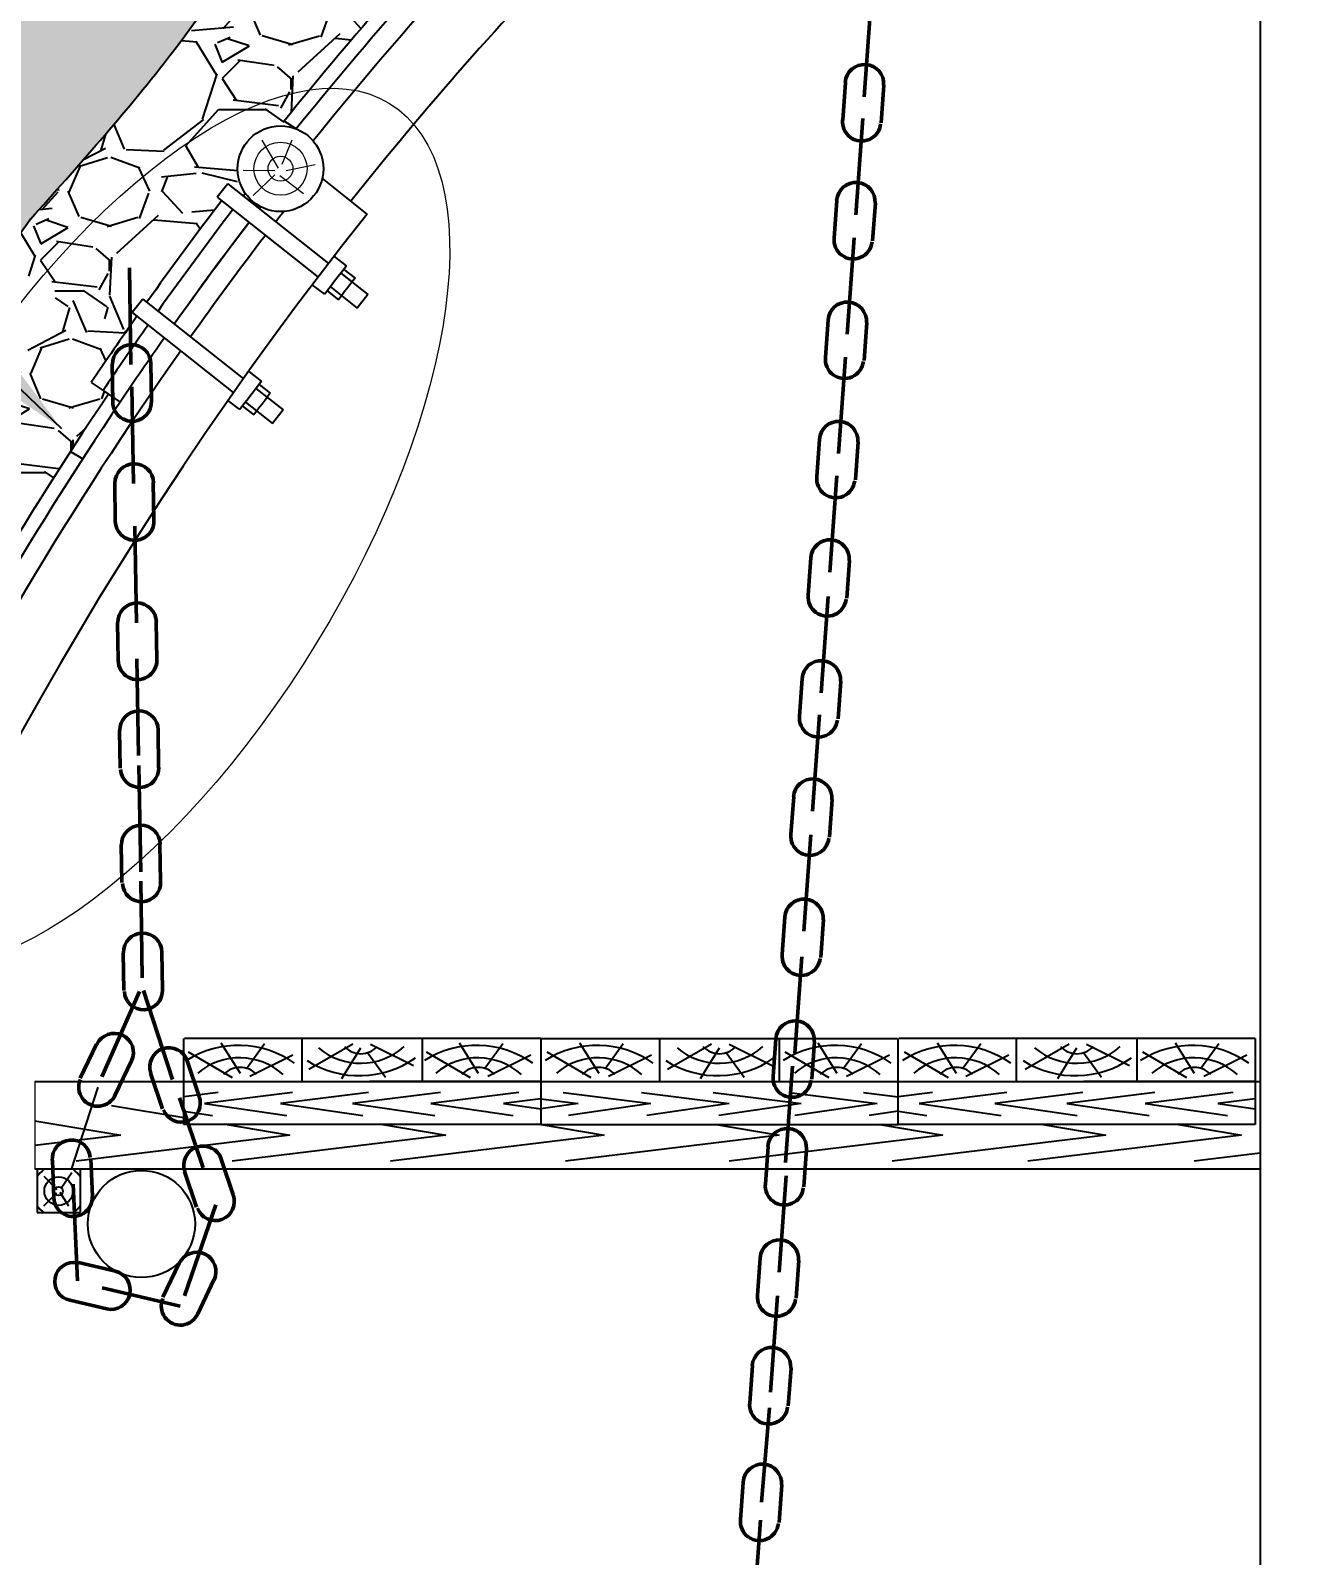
# Model space of a CAD drawing. Header units: millimetres. Extents: x -46762 to 161452, y -66984 to 31524.
# Drawn here: x 1238 to 3030, y 11845 to 13979 of the extents above; entities that cross this region are included whole.
import ezdxf

# ---------------------------------------------------------------- set-up
doc = ezdxf.new("R2010")
doc.units = ezdxf.units.MM
doc.header["$LTSCALE"] = 0.5
doc.styles.get("Standard").update_dxf_attribs({"font": 'TIMES.TTF'})
doc.dimstyles.new('ISO-25', dxfattribs={"dimscale": 50, "dimtxt": 2.5, "dimasz": 2.5, "dimexe": 1.25, "dimexo": 0.625, "dimtad": 1, "dimdec": 0, "dimtxsty": 'Standard', "dimcen": 2.5, "dimadec": 0, "dimazin": 0, "dimtfac": 1, "dimtdec": 0, "dimtmove": 0, "dimatfit": 3, "dimfxl": 1, "dimarcsym": 0})

# ---------------------------------------------------------------- blocks, each defined once
blk = doc.blocks.new('*D30')
at = {"color": 0, "lineweight": -2}
for p, q in [((3195.122570418194, 14599.95567915281), (7828.431706068777, 14599.95567915281)), ((7765.931706068777, 14474.95567915281), (7765.931706068776, 10629.9544219104)), ((73.93132163557493, 10504.9544219104), (7828.431706068776, 10504.9544219104))]:
    blk.add_line(p, q, dxfattribs=at)
at = {"color": 0}
for points in [[(7745.098372735444, 14474.95567915281), (7786.76503940211, 14474.95567915281), (7765.931706068777, 14599.95567915281)], [(7745.098372735443, 10629.9544219104), (7786.765039402109, 10629.9544219104), (7765.931706068776, 10504.9544219104)]]:
    blk.add_solid(points, dxfattribs=at)
at = {"layer": 'Defpoints', "color": 0}
for p in [(3163.872570418194, 14599.95567915281), (42.68132163557493, 10504.9544219104), (7765.931706068776, 10504.9544219104)]:
    blk.add_point(p, dxfattribs=at)
at = {"color": 0, "lineweight": 15, "insert": (7670.919990135105, 12427.91675138723), "char_height": 125, "attachment_point": 5, "rotation": 90}
blk.add_mtext('4095', dxfattribs=at)

msp = doc.modelspace()

# ---------------------------------------------------------------- hatches: boundary and pattern name
h = msp.add_hatch(color=253)
h.paths.add_polyline_path([(952.6727813153138, 13206.83117484977), (478.7498968289165, 13106.14530928543), (861.8706656985669, 13038.59078086393, 0.00197155845620555)])
edge = h.paths.add_edge_path()
edge.add_arc((5746.979015775263, 10502.80369145009), 5535.848349553317, 145.22721042843, 146.0072399312542, ccw=False)
edge.add_line((1199.721606446183, 13660.02826416486), (239.8036724247886, 14180.84207734894))
edge.add_spline(control_points=[(239.8036724247904, 14180.84207734895), (166.6007557271805, 14055.7319704395), (23.18125722403056, 13745.48792133382), (21.681613118315, 13391.01478171511), (39.21260763732607, 13183.64759239737)], knot_values=[519.0802602181396, 519.0802602181396, 519.0802602181396, 519.0802602181396, 952.5836094876432, 1559.264631393856, 1559.264631393858, 1559.264631393858, 1559.264631393858], degree=3, periodic=0)
edge.add_line((39.21260763732607, 13183.64759239736), (478.7498968289156, 13106.14530928543))
edge.add_line((478.7498968289165, 13106.14530928543), (952.6727813153193, 13206.83117484977))
edge.add_arc((-20426.072400616, 24636.66867706196), 24242.3581955413, 331.8694552698571, 332.9123314790437)
edge = h.paths.add_edge_path()
edge.add_spline(control_points=[(1238.081597237569, 13714.57283296015), (1303.89992150627, 13788.16447489121), (1446.32181777301, 13947.40677268075), (1562.672549538065, 14125.72122064416), (1620.941564104667, 14224.83367885162)], knot_values=[0, 0, 0, 0, 295.5965164692155, 639.6306328541382, 639.6306328541382, 639.6306328541382, 639.6306328541382], degree=3, periodic=0)
edge.add_line((1620.941564104665, 14224.83367885162), (412.9508482764013, 14443.54066086314))
edge.add_spline(control_points=[(412.9508482764013, 14443.54066086314), (351.1130141264875, 14357.2591148448), (292.0387353851656, 14270.11631130317), (239.8036724247904, 14180.84207734895)], knot_values=[209.7473024049234, 209.7473024049234, 209.7473024049234, 209.7473024049234, 519.0802602181396, 519.0802602181396, 519.0802602181396, 519.0802602181396], degree=3, periodic=0)
edge.add_line((239.8036724247868, 14180.84207734894), (1199.721606446186, 13660.02826416486))
edge.add_arc((5746.979015775041, 10502.80369144976), 5535.848349553317, 144.5370420604359, 145.2272104284259, ccw=False)
h = msp.add_hatch()
h.set_pattern_fill('GRAVEL', color=256, scale=10, style=0)
h.set_pattern_definition([(228.0128, (-7867.962498811232, 33310.20283600524), (-2032.001726589601, -2286.002808951258), [34.1721, -3383.05]), (184.9697, (-7890.822498811225, 33284.80283600524), (3048.004930617913, 253.9982075387458), [58.6405, -5805.4]), (132.5104, (-7949.242498811231, 33279.72283600524), (2539.998151833169, -2794.002729246041), [41.34819999999999, -4093.47]), (267.2737, (-8048.302498811228, 33216.22283600524), (253.9988970828173, 5079.998365336643), [53.40049999999999, -5286.639999999999]), (292.8337, (-8050.842498811229, 33162.88283600524), (-1270.003605550191, 3048.001733005111), [52.3634, -5183.98]), (357.2737, (-8030.52249881123, 33114.62283600524), (-5079.998365336643, 253.9988970828175), [53.40049999999999, -5286.639999999999]), (37.6942, (-7977.182498811226, 33112.08283600524), (-3302.002086123993, -2539.997735698489), [70.61939999999998, -6991.310000000001]), (72.2553, (-7921.302498811228, 33155.26283600525), (1778.00355654672, 5588.00162060364), [66.672, -6600.53]), (121.4296, (-7900.982498811229, 33218.76283600525), (-2032.000523526448, 3301.996115997269), [53.5813, -5304.55]), (175.2364, (-7928.922498811231, 33264.48283600524), (2793.997805305446, -253.9976162721156), [61.17129999999995, -2997.389999999997]), (222.3974, (-7989.88249881123, 33269.56283600524), (-3048.000091723971, -2793.996365063697), [79.1078, -7831.68]), (138.8141, (-7796.842498811229, 33213.68283600525), (-1777.998867422474, 1523.997655712401), [27.0005, -2673.06]), (171.4692, (-7817.162498811229, 33231.46283600524), (3301.99495955914, -508.0012800045699), [51.36819999999994, -5085.459999999993]), (225, (-7867.962498811232, 33239.08283600524), (-5.329070518200751e-14, -253.9998268700197), [35.9209, -323.289]), (203.1986, (-7885.742498811231, 33269.56283600524), (1270.004282559083, 508.0022274306265), [19.3441, -1915.06]), (291.8014, (-7903.52249881123, 33261.94283600524), (-254.0001781894509, 762.0004908731864), [27.3566, -1340.48]), (30.9638, (-7893.362498811226, 33236.54283600525), (761.9991954808227, 508.0003958660552), [44.43199999999995, -1436.629999999998]), (161.5651, (-7855.262498811227, 33259.40283600525), (508.0002318180981, -253.9996222465077), [32.1287, -771.0899999999999]), (16.38950000000001, (-8050.842498811229, 33261.94283600524), (2540.001401396935, 761.9984149967804), [45.00880000000001, -4455.88]), (70.3462, (-8007.662498811229, 33274.64283600524), (-1015.997168867651, -2793.9960488545), [37.7599, -3738.219999999999]), (293.1986, (-7855.262498811227, 33310.20283600524), (-508.0022274306264, 1270.004282559083), [38.688, -1895.72]), (343.6105, (-7840.02249881123, 33274.64283600524), (-2540.001401396935, 761.9984149967811), [45.00879999999995, -4455.879999999993]), (339.444, (-8050.842498811229, 33104.46283600524), (-1270.001576425591, 507.9993836050138), [43.4035, -2126.77]), (294.7751, (-8010.20249881123, 33089.22283600524), (-1269.997040362684, 2793.998702615667), [36.36719999999994, -3600.359999999996]), (66.80140000000002, (-7852.722498811227, 33056.20283600524), (508.0022274306268, 1270.004282559083), [38.688, -1895.72]), (17.35400000000001, (-7837.482498811229, 33091.76283600525), (-3302.000178185996, -1015.998467560563), [42.57829999999999, -4215.239999999999]), (69.444, (-7977.182498811226, 33056.20283600524), (-507.9993836050144, -1270.001576425591), [21.7018, -2148.48]), (101.3098999999999, (-7867.962498811232, 33056.20283600524), (-253.9987462887348, 1015.996746090262), [12.95149999999999, -1282.199999999999]), (165.9638, (-7870.502498811225, 33068.90283600525), (762.0005354697173, -253.9995604123641), [52.3634, -994.905]), (186.0090000000001, (-7921.302498811228, 33081.60283600524), (2539.996254442795, 253.9994068547858), [48.5267, -4804.139999999999]), (303.6901, (-7893.362498811226, 33213.68283600525), (-254.0000871307233, 507.999509923184), [36.6324, -879.178]), (353.1572, (-7873.042498811226, 33183.20283600524), (4318.001785664343, -508.002275165484), [63.95569999999999, -6331.599999999999]), (60.94540000000001, (-7809.542498811226, 33175.58283600524), (-1015.997636582909, -1777.995761083413), [26.1508, -2588.94]), (90, (-7796.842498811229, 33198.44283600524), (-254, 254), [15.24, -238.76]), (120.2564, (-7926.38249881123, 33089.22283600524), (1015.997846683611, -1777.999103247756), [35.2867, -3493.39]), (48.01279999999999, (-7944.162498811229, 33119.70283600524), (2032.001726589601, 2286.002808951258), [68.3443, -3348.88]), (0, (-7898.442498811228, 33170.50283600524), (254, 254), [66.04, -187.96]), (325.3048, (-7832.402498811227, 33170.50283600524), (-2539.995599095369, 1778.000169048476), [40.161, -3975.93]), (254.0546, (-7799.38249881123, 33147.64283600524), (-254.0006479701474, -1016.002420320363), [36.9829, -1812.17]), (207.646, (-7809.542498811226, 33112.08283600524), (-4825.998304902272, -2540.001597472339), [60.2145, -5961.25]), (175.4261, (-7862.88249881123, 33084.14283600524), (-3302.000760474751, 253.9987711219462), [63.70289999999994, -6306.579999999993]), (175.4261, (-7862.88249881123, 33084.14283600524), (-3302.000760474751, 253.9987711219462), [63.70289999999994, -6306.579999999993])])
h.paths.add_polyline_path([(1445.924681611312, 13660.68232363859), (1208.903130275981, 13673.21126882907, 0.0009239391909773347), (1197.217096904469, 13656.4180354759), (1372.37432341887, 13557.93732314538, -0.001321726527932246), (1387.126547135649, 13578.892677287), (1380.613143587421, 13584.04436368201), (1395.50155969259, 13602.86815357352), (1400.978713923438, 13598.53607423504, -0.003596029622784338)])
edge = h.paths.add_edge_path()
edge.add_spline(control_points=[(1318.858636378482, 13805.60512483487), (1292.190761653712, 13775.07243238242), (1265.136179445641, 13744.82263267128), (1238.081597237569, 13714.57283296015)], knot_values=[0, 0, 0, 0, 121.5047685290146, 121.5047685290146, 121.5047685290146, 121.5047685290146], degree=3, periodic=0)
edge.add_arc((5746.979015774974, 10502.80369144968), 5535.848349553316, 144.5370420604349, 145.0609358463167)
edge.add_line((1208.903130275981, 13673.21126882907), (1445.924681611314, 13660.68232363859))
edge.add_arc((5743.872570413905, 10504.95567915542), 5332.069645978349, 143.3979054453837, 143.7123835294459, ccw=False)
edge.add_line((1463.310100965266, 13684.22472324581), (1318.858636378482, 13805.60512483486))
edge = h.paths.add_edge_path()
edge.add_arc((1588.072173902443, 13785.27913420631), 60, 89.3629587176826, 180, ccw=False)
edge.add_line((1588.739268228695, 13845.2754256347), (1593.511516235951, 13851.44373157612))
edge.add_line((1593.511516235951, 13851.44373157612), (1593.181325832526, 13851.64992708622))
edge.add_arc((5605.061985087877, 10629.02859593209), 5145.918253151401, 141.0118087415262, 141.226149402437, ccw=False)
edge.add_line((1605.265036317996, 13866.63558825341), (1379.785935776747, 13876.99557655784))
edge.add_spline(control_points=[(1379.785935776779, 13876.99557655788), (1359.826385480575, 13852.94304919628), (1339.457877023951, 13829.18969187942), (1318.858636378482, 13805.60512483487)], knot_values=[121.5047685290146, 121.5047685290146, 121.5047685290146, 121.5047685290146, 215.3594904494179, 215.3594904494179, 215.3594904494179, 215.3594904494179], degree=3, periodic=0)
edge.add_line((1318.85863637848, 13805.60512483487), (1463.310100965262, 13684.22472324581))
edge.add_arc((5743.872570413872, 10504.95567915538), 5332.069645978351, 142.6414149835948, 143.3979054453831, ccw=False)
edge.add_line((1505.658664013805, 13740.46330442236), (1499.369901126052, 13745.43731439586))
edge.add_line((1499.369901126052, 13745.43731439586), (1514.258317231219, 13764.26110428737))
edge.add_line((1514.258317231219, 13764.26110428737), (1521.580248359765, 13758.46992419221))
edge.add_line((1521.580248359765, 13758.46992419221), (1530.165910274209, 13769.56720776117))
edge.add_arc((1588.072173902443, 13785.27913420631), 60, 179.9999999999965, 195.180779634453, ccw=False)
edge = h.paths.add_edge_path()
edge.add_spline(control_points=[(1466.780931045456, 13988.29061158171), (1454.737763253373, 13971.83403642395), (1426.432348520852, 13934.22888674762), (1396.849488080714, 13897.55824217838), (1379.785935776779, 13876.99557655788)], knot_values=[215.3594904494179, 215.3594904494179, 215.3594904494179, 215.3594904494179, 276.7084490378031, 356.9454750576008, 356.9454750576008, 356.9454750576008, 356.9454750576008], degree=3, periodic=0)
edge.add_line((1379.785935776745, 13876.99557655784), (1605.265036318, 13866.63558825341))
edge.add_line((1605.265036318, 13866.63558825341), (1466.780931045456, 13988.2906115817))
edge = h.paths.add_edge_path()
edge.add_line((1733.804477336982, 14019.28521996499), (1519.349322144042, 14063.11166245918))
edge.add_spline(control_points=[(1519.349322144046, 14063.11166245918), (1502.280461714767, 14037.83799213847), (1484.778042196003, 14012.88304584691), (1466.780931045456, 13988.29061158171)], knot_values=[356.9454750576008, 356.9454750576008, 356.9454750576008, 356.9454750576008, 448.6243460778564, 448.6243460778564, 448.6243460778564, 448.6243460778564], degree=3, periodic=0)
edge.add_line((1466.780931045452, 13988.29061158171), (1605.265036317995, 13866.63558825341))
edge.add_arc((5605.061985087637, 10629.0285959318), 5145.9182531514, 138.7897218785304, 141.0118087415221, ccw=False)
edge = h.paths.add_edge_path()
edge.add_line((1918.861114471243, 14191.06084391035), (1730.65662562975, 14422.82763518555))
edge.add_spline(control_points=[(1730.656625629746, 14422.82763518555), (1725.676459271157, 14413.36000169431), (1660.109731770988, 14289.80846418614), (1590.890333633562, 14169.04163630177), (1519.349322144046, 14063.11166245918)], knot_values=[448.6243460778564, 448.6243460778564, 448.6243460778564, 448.6243460778564, 480.45163354251, 864.7068796487631, 864.7068796487631, 864.7068796487631, 864.7068796487631], degree=3, periodic=0)
edge.add_line((1519.349322144042, 14063.11166245918), (1756.392672247985, 14014.66905569315))
edge.add_arc((5743.872570417883, 10504.95567915302), 5312.069645982981, 136.0594745769379, 138.6463032154342, ccw=False)
h = msp.add_hatch()
h.set_pattern_fill('GRAVEL', color=256, scale=10, style=0)
h.set_pattern_definition([(228.0128, (2492.244949663251, 33310.20283600524), (-2032.001726589601, -2286.002808951258), [34.1721, -3383.05]), (184.9697, (2469.384949663252, 33284.80283600524), (3048.004930617913, 253.9982075387458), [58.6405, -5805.4]), (132.5104, (2410.964949663252, 33279.72283600524), (2539.998151833169, -2794.002729246041), [41.34819999999999, -4093.47]), (267.2737, (2311.904949663252, 33216.22283600524), (253.9988970828173, 5079.998365336643), [53.40049999999999, -5286.639999999999]), (292.8337, (2309.364949663252, 33162.88283600524), (-1270.003605550191, 3048.001733005111), [52.3634, -5183.98]), (357.2737, (2329.684949663251, 33114.62283600524), (-5079.998365336643, 253.9988970828175), [53.40049999999999, -5286.639999999999]), (37.6942, (2383.024949663251, 33112.08283600524), (-3302.002086123993, -2539.997735698489), [70.61939999999998, -6991.310000000001]), (72.2553, (2438.904949663252, 33155.26283600525), (1778.00355654672, 5588.00162060364), [66.672, -6600.53]), (121.4296, (2459.224949663252, 33218.76283600525), (-2032.000523526448, 3301.996115997269), [53.5813, -5304.55]), (175.2364, (2431.284949663252, 33264.48283600524), (2793.997805305446, -253.9976162721156), [61.17129999999994, -2997.389999999996]), (222.3974, (2370.324949663251, 33269.56283600524), (-3048.000091723971, -2793.996365063697), [79.1078, -7831.68]), (138.8141, (2563.364949663252, 33213.68283600525), (-1777.998867422474, 1523.997655712401), [27.0005, -2673.06]), (171.4692, (2543.044949663252, 33231.46283600524), (3301.99495955914, -508.0012800045699), [51.36819999999993, -5085.459999999992]), (225, (2492.244949663251, 33239.08283600524), (-5.329070518200751e-14, -253.9998268700197), [35.9209, -323.289]), (203.1986, (2474.464949663252, 33269.56283600524), (1270.004282559083, 508.0022274306265), [19.3441, -1915.06]), (291.8014, (2456.684949663251, 33261.94283600524), (-254.0001781894509, 762.0004908731864), [27.3566, -1340.48]), (30.9638, (2466.844949663251, 33236.54283600525), (761.9991954808227, 508.0003958660552), [44.43199999999994, -1436.629999999998]), (161.5651, (2504.944949663251, 33259.40283600525), (508.0002318180981, -253.9996222465077), [32.1287, -771.0899999999999]), (16.38950000000001, (2309.364949663252, 33261.94283600524), (2540.001401396935, 761.9984149967804), [45.00880000000001, -4455.88]), (70.3462, (2352.544949663252, 33274.64283600524), (-1015.997168867651, -2793.9960488545), [37.7599, -3738.219999999999]), (293.1986, (2504.944949663251, 33310.20283600524), (-508.0022274306264, 1270.004282559083), [38.688, -1895.72]), (343.6105, (2520.184949663251, 33274.64283600524), (-2540.001401396935, 761.9984149967811), [45.00879999999994, -4455.879999999992]), (339.444, (2309.364949663252, 33104.46283600524), (-1270.001576425591, 507.9993836050138), [43.4035, -2126.77]), (294.7751, (2350.004949663251, 33089.22283600524), (-1269.997040362684, 2793.998702615667), [36.36719999999993, -3600.359999999996]), (66.80140000000002, (2507.484949663252, 33056.20283600524), (508.0022274306268, 1270.004282559083), [38.688, -1895.72]), (17.35400000000001, (2522.724949663252, 33091.76283600525), (-3302.000178185996, -1015.998467560563), [42.57829999999999, -4215.239999999999]), (69.444, (2383.024949663251, 33056.20283600524), (-507.9993836050144, -1270.001576425591), [21.7018, -2148.48]), (101.3098999999999, (2492.244949663251, 33056.20283600524), (-253.9987462887348, 1015.996746090262), [12.95149999999999, -1282.199999999999]), (165.9638, (2489.704949663252, 33068.90283600525), (762.0005354697173, -253.9995604123641), [52.3634, -994.905]), (186.0090000000001, (2438.904949663252, 33081.60283600524), (2539.996254442795, 253.9994068547858), [48.5267, -4804.139999999999]), (303.6901, (2466.844949663251, 33213.68283600525), (-254.0000871307233, 507.999509923184), [36.6324, -879.178]), (353.1572, (2487.164949663251, 33183.20283600524), (4318.001785664343, -508.002275165484), [63.95569999999999, -6331.599999999999]), (60.94540000000001, (2550.664949663251, 33175.58283600524), (-1015.997636582909, -1777.995761083413), [26.1508, -2588.94]), (90, (2563.364949663252, 33198.44283600524), (-254, 254), [15.24, -238.76]), (120.2564, (2433.824949663251, 33089.22283600524), (1015.997846683611, -1777.999103247756), [35.2867, -3493.39]), (48.01279999999999, (2416.044949663252, 33119.70283600524), (2032.001726589601, 2286.002808951258), [68.3443, -3348.88]), (0, (2461.764949663251, 33170.50283600524), (254, 254), [66.04, -187.96]), (325.3048, (2527.804949663252, 33170.50283600524), (-2539.995599095369, 1778.000169048476), [40.161, -3975.93]), (254.0546, (2560.824949663251, 33147.64283600524), (-254.0006479701474, -1016.002420320363), [36.9829, -1812.17]), (207.646, (2550.664949663251, 33112.08283600524), (-4825.998304902272, -2540.001597472339), [60.2145, -5961.25]), (175.4261, (2497.324949663251, 33084.14283600524), (-3302.000760474751, 253.9987711219462), [63.70289999999994, -6306.579999999992]), (175.4261, (2497.324949663251, 33084.14283600524), (-3302.000760474751, 253.9987711219462), [63.70289999999994, -6306.579999999992])])
h.paths.add_polyline_path([(987.9681499180588, 12850.84189614364), (985.0107554162114, 12852.28978284032), (995.8655579860242, 12871.57085839558), (997.793993719808, 12870.65793087531, -0.004055490734150025), (1036.792884178316, 12947.33358344776), (870.3178564823847, 13054.10881758821, -0.00110750703185517), (818.7980074215466, 12959.87921134759, 0.01818127256657869), (653.456025465417, 12595.57003834757), (885.4178503082458, 12630.33252400683, -0.01146620267177319)])
h.paths.add_polyline_path([(1347.142345670754, 13469.84561484902), (1339.622680080976, 13474.91642422036), (1323.040631335934, 13486.09835873176, -0.005816472557248644), (1387.126547135651, 13578.892677287), (1380.613143587421, 13584.04436368201), (1382.962746169618, 13587.01502389351), (1172.770880411861, 13620.85386481604, 0.001256160446216602), (1157.161611779875, 13597.83085566582, -0.006339843144477704), (870.3178564823811, 13054.10881758822), (1036.79288417832, 12947.33358344776, -0.02867384274971081)])

# ---------------------------------------------------------------- linework, layer by layer
for p, q in [((2959.296416121825, 14577.83678820605), (2959.296416121825, 10504.9544219104)), ((1610.079750978386, 13841.09729031465), (1593.181325832526, 13851.64992708622)), ((1625.5429707772, 13788.69321577309), (1625.077422830984, 13789.06441900713)), ((1709.373464833467, 13721.85122719849), (1646.568083323562, 13771.92890645557)), ((1514.258317231221, 13764.26110428737), (1499.369901126052, 13745.43731439586)), ((1499.369901126052, 13745.43731439586), (1640.637650811956, 13633.70354283958)), ((1514.258317231221, 13764.26110428737), (1655.236048003595, 13652.75671917706)), ((1680.436186978337, 13649.39978864778), (1663.037276811834, 13662.86373773474)), ((1672.492671215829, 13639.10783186828), (1710.339461934514, 13609.17343652537)), ((1676.754889486367, 13644.29334455831), (1692.421098107368, 13632.20126712808)), ((1650.025452761425, 13609.70362017048), (1632.496329252577, 13622.99759734104)), ((1657.895516136929, 13620.05367309892), (1695.451045829346, 13590.34964663386)), ((1395.50155969259, 13602.86815357352), (1380.613143587421, 13584.04436368201)), ((1395.50155969259, 13602.86815357352), (1536.479290464964, 13491.36376846321)), ((1653.392255843888, 13614.33044749725), (1669.168060513401, 13601.84236693488)), ((1710.339461934514, 13609.17343652537), (1695.451045829346, 13590.34964663386)), ((1380.613143587421, 13584.04436368201), (1521.880893273325, 13472.31059212573)), ((1561.679429439706, 13488.00683793394), (1544.280519273203, 13501.4707870209)), ((1323.040631335934, 13486.09835873176), (1339.622680080976, 13474.91642422036)), ((1339.622680080976, 13474.91642422036), (1363.666650761284, 13458.70261917884)), ((1553.735913677197, 13477.71488115444), (1591.582704395883, 13447.78048581153)), ((1557.975113395989, 13483.29078660484), (1573.826523156424, 13471.01841812906)), ((1531.268695222794, 13448.31066945663), (1513.739571713946, 13461.6046466272)), ((1534.89866093116, 13453.13953109331), (1550.695538295613, 13440.82336100762)), ((1539.138758598297, 13458.66072238508), (1576.694288290715, 13428.95669592002)), ((1591.582704395883, 13447.78048581153), (1576.694288290715, 13428.95669592002)), ((1294.041194295236, 13389.53705676585), (1311.260298488831, 13379.33168913159)), ((1351.663307080331, 12474.47847326361), (1452.601114343875, 12457.67056306021)), ((1244.310226335796, 12452.92144426046), (1364.549636972119, 12432.89947953115)), ((1510.490604048307, 12448.03095059932), (1601.360765288462, 12432.89947953115)), ((1728.700655156161, 12448.03095059932), (1819.570816396323, 12432.89947953115)), ((1950.159694892121, 12448.03095059932), (2041.029856132281, 12432.89947953115)), ((2195.312674545682, 12448.03095059932), (2286.182835785842, 12432.89947953115)), ((2424.18471741606, 12448.03095059932), (2515.054878656224, 12432.89947953115)), ((2652.529228464932, 12448.03095059932), (2743.399389705092, 12432.89947953115)), ((2842.310207275964, 12448.03095059932), (2933.180368516124, 12432.89947953115)), ((1364.549636972119, 12432.89947953115), (1244.310226335796, 12418.33564560152)), ((1601.360765288462, 12432.89947953115), (1302.230158345319, 12396.6676944639)), ((1819.570816396323, 12432.89947953115), (1520.44020945318, 12396.6676944639)), ((2041.029856132281, 12432.89947953115), (1741.899249189137, 12396.6676944639)), ((2286.182835785842, 12432.89947953115), (1987.052228842697, 12396.6676944639)), ((2515.054878656224, 12432.89947953115), (2215.924271713079, 12396.6676944639)), ((2743.399389705092, 12432.89947953115), (2444.268782761947, 12396.6676944639)), ((2933.180368516124, 12432.89947953115), (2634.049761572979, 12396.6676944639)), ((2959.296416121825, 12407.81035054798), (2867.302343204802, 12396.6676944639))]:
    msp.add_line(p, q)
at = {"linetype": 'Continuous', "lineweight": 50}
for p, q in [((2415.068066345145, 14020.69765038728), (2405.301914977586, 13885.87388829114)), ((2403.110941774207, 13855.6270450041), (2393.344790406648, 13720.80328290794)), ((2390.998141182444, 13688.40729959585), (2381.231989814884, 13553.5835374997)), ((1376.47288179691, 13646.48606398101), (1378.74305749505, 13511.32811622875)), ((2378.901167577703, 13521.4060490535), (2369.135016210143, 13386.58228695735)), ((1380.060604174536, 13479.8657676149), (1382.330779872676, 13344.70781986264)), ((2366.900156747702, 13355.7295846857), (2357.134005380146, 13220.90582258955)), ((1384.12319676126, 13284.97343795946), (1386.393372459401, 13149.8154902072)), ((2354.643815874874, 13186.52823567763), (2344.877664507304, 13051.70447358148)), ((1387.115958522822, 13099.27776644402), (1389.386134220962, 12964.11981869181)), ((2342.653212624372, 13020.99545012161), (2332.887061256813, 12886.17168802546)), ((2330.479398643626, 12852.93340211827), (2320.713247276067, 12718.10964002212)), ((1392.33946749909, 12788.289170331), (1394.609643197231, 12653.13122257874)), ((2317.817360470802, 12682.41366980662), (2308.051209103246, 12547.58990771048)), ((1396.121249599577, 12635.08456077596), (1436.725622419084, 12510.71830471904)), ((2304.990252852315, 12529.58387770182), (2295.224101484756, 12394.76011560567)), ((1446.712034373826, 12484.84857854376), (1479.588736541604, 12387.17412119038)), ((1303.879196440443, 12229.17664819459), (1297.981765114213, 12364.22495378204)), ((2295.92946249312, 12375.96430787855), (2286.163311125561, 12241.1405457824)), ((1447.817350505551, 12193.67638128259), (1338.191274471586, 12219.06389421391)), ((2283.771817316482, 12208.12547359739), (2274.005665948923, 12073.30171150125)), ((2259.920917201826, 11894.24679763145), (2250.154765834256, 11759.4230355353))]:
    msp.add_line(p, q, dxfattribs=at)
at = {"lineweight": 50}
for p, q in [((2375.0444721838794, 13853.334906778575), (2378.8655366164535, 13906.085500397465)), ((2428.972915390861, 13849.42852313234), (2432.793979823435, 13902.17911675123)), ((2363.0873476129414, 13688.264301395375), (2366.908412045508, 13741.014895014276)), ((2417.015790819923, 13684.35791774914), (2420.83685525249, 13737.10851136804)), ((2350.9745470211783, 13521.044555987126), (2354.795611453744, 13573.795149606025)), ((2404.90299022816, 13517.13817234089), (2408.724054660726, 13569.88876595979)), ((1353.252964823203, 13458.811506792), (1352.364745166315, 13511.69285252361)), ((1407.3150796611644, 13459.719559195402), (1406.4268600042765, 13512.600904927012)), ((2338.8775734164374, 13354.043305444786), (2342.6986378490114, 13406.793899063685)), ((2392.806016623419, 13350.13692179855), (2396.627081055993, 13402.88751541745)), ((1356.840687200829, 13292.19121042589), (1355.952467543941, 13345.0725561575)), ((1410.9028020387905, 13293.099262829292), (1410.0145823819025, 13345.980608560902)), ((2326.876562586432, 13188.366841076975), (2330.6976270189994, 13241.117434695876)), ((2380.805005793414, 13184.46045743074), (2384.626070225981, 13237.21105104964)), ((1360.903279787553, 13097.29888077045), (1360.015060130665, 13150.18022650206)), ((1414.9653946255144, 13098.206933173851), (1414.0771749686264, 13151.088278905461)), ((2314.620221713594, 13019.165492068925), (2318.441286146175, 13071.916085687815)), ((2368.548664920576, 13015.25910842269), (2372.369729353157, 13068.00970204158)), ((1363.43990604409, 12946.27744249391), (1362.551686387667, 12999.15878822552)), ((1417.5020208820515, 12947.185494897312), (1416.6138012256283, 13000.066840628922)), ((1389.864812423451, 12950.36179381939), (1392.363907552039, 12801.57482148787)), ((2302.6296184631065, 12853.632706512886), (2306.4506828956723, 12906.383300131796)), ((2356.558061670088, 12849.72632286665), (2360.379126102654, 12902.47691648556)), ((1366.126788763953, 12786.31028465743), (1365.238569107065, 12839.19163038904)), ((1420.1889036019145, 12787.21833706083), (1419.3006839450263, 12840.099682792441)), ((2290.4558044823575, 12685.570658509545), (2294.2768689149234, 12738.321252128455)), ((2344.384247689339, 12681.66427486331), (2348.205312121905, 12734.41486848222)), ((1368.66341502049, 12635.28884638089), (1367.775195364067, 12688.1701921125)), ((1422.7255298584514, 12636.196898784292), (1421.8373102020284, 12689.078244515902)), ((1390.699421506992, 12633.98902728348), (1338.127806482857, 12514.40148250225)), ((1307.83750298216, 12512.42917400816), (1330.609003411764, 12560.16474176157)), ((2277.7937663095363, 12515.050926197906), (2281.614830742102, 12567.801519816805)), ((2331.722209516518, 12511.14454255167), (2335.543273949084, 12563.89513617057)), ((1356.638941561969, 12489.149216695885), (1379.410441991573, 12536.884784449294)), ((1474.1528191215968, 12486.770379771844), (1457.274215167264, 12536.893611801484)), ((1422.910402943538, 12469.51489936257), (1406.031798989205, 12519.63813139221)), ((1322.687740596635, 12399.97681635722), (1324.995145451901, 12347.13836877047)), ((1521.7782405734679, 12349.126669712645), (1504.8996366191338, 12399.249901742254)), ((2266.881361597232, 12364.402896953336), (2270.7024260298135, 12417.153490572235)), ((2320.809804804214, 12360.4965133071), (2324.630869236795, 12413.247106926)), ((1268.669481761228, 12397.617890264435), (1270.976886616494, 12344.779442677684)), ((1470.535824395409, 12331.87118930337), (1453.657220441075, 12381.99442133298)), ((1497.361860383075, 12335.33274612944), (1453.618258485125, 12208.06818732606)), ((1305.460201153224, 12254.58793311804), (1356.99882096394, 12242.71374562726)), ((1423.327954983963, 12206.09587883201), (1446.099455413567, 12253.83144658539)), ((2255.9058683318503, 12208.601564269826), (2259.726932764417, 12261.352157888725)), ((2309.834311538832, 12204.69518062359), (2313.655375971399, 12257.44577424249)), ((1472.129393563772, 12182.815921519734), (1494.900893993376, 12230.551489273113)), ((1293.3208790755677, 12201.89852545943), (1344.8594988862837, 12190.024337968649)), ((2244.993463619561, 12057.953535025255), (2248.814528052127, 12110.704128644156)), ((2298.921906826543, 12054.04715137902), (2302.742971259109, 12106.79774499792)), ((2272.549602108665, 12051.39971091732), (2261.394479647103, 11919.31257768185)), ((2232.0549682171845, 11894.722888303886), (2235.8760326497654, 11947.473481922785)), ((2285.983411424166, 11890.81650465765), (2289.804475856747, 11943.56709827655))]:
    msp.add_line(p, q, dxfattribs=at)
at = {"lineweight": 9}
for p, q in [((1561.834318122825, 13825.19331398772), (1584.673778966358, 13786.28835452083)), ((1603.88454042372, 13825.19331398772), (1589.864054869073, 13790.95720760462)), ((1596.099126570012, 13782.65774086586), (1636.587772354365, 13790.95720760462)), ((1535.877321428821, 13783.17686058045), (1580.00590096312, 13782.65774086586)), ((1580.00590096312, 13776.95064835326), (1549.892189801581, 13747.90251476817)), ((1587.268916917352, 13775.91240892444), (1620.494546747474, 13750.49488899432))]:
    msp.add_line(p, q, dxfattribs=at)
at = {"ltscale": 0.05}
for p, q in [((1452.601114343875, 12507.92865113211), (1452.601114343875, 12567.92866066524)), ((1452.601114343875, 12507.92865113211), (1452.601114343875, 12567.92866066524)), ((1805.083912938304, 12567.9286511321), (1453.580766350811, 12567.92866063873)), ((1458.878160620467, 12549.26028010471), (1520.471944850093, 12513.63336139169)), ((1504.726251921116, 12562.21552327309), (1531.453362262497, 12519.64827277592)), ((1565.856838493224, 12560.82755328074), (1540.778296251543, 12526.23007187593)), ((1618.601114343861, 12507.92865113211), (1618.601114343861, 12567.92866066524)), ((1627.911398432358, 12525.24410930271), (1689.505182661984, 12560.87102801574)), ((1673.759489733007, 12512.28886613433), (1700.486600074388, 12554.85611663147)), ((1952.601114343875, 12567.9286511321), (1712.730954527311, 12567.9286511321)), ((1774.25461137124, 12529.87089008714), (1714.050117371031, 12559.48305802343)), ((1786.60111434389, 12567.92865113206), (1786.60111434389, 12507.92865113206)), ((1792.181571701682, 12549.26028010471), (1853.775355931308, 12513.63336139169)), ((1838.029663002331, 12562.21552327309), (1864.756773343712, 12519.64827277592)), ((1899.160249574439, 12560.82755328074), (1874.081707332758, 12526.23007187593)), ((1952.601114343875, 12567.9286511321), (2192.471274160441, 12567.9286511321)), ((1952.601114343875, 12567.9286511321), (1952.601114343875, 12507.92865113206)), ((1952.601114343875, 12567.9286511321), (1952.601114343875, 12507.92865113206)), ((1960.908735767103, 12549.26028010471), (2022.50251999673, 12513.63336139169)), ((2006.756827067754, 12562.21552327309), (2033.483937409134, 12519.64827277592)), ((2067.887413639862, 12560.82755328074), (2042.808871398181, 12526.23007187593)), ((2100.118315749084, 12567.9286511321), (2451.621462336941, 12567.92866063873)), ((2118.601114343862, 12567.92865113206), (2118.601114343862, 12507.92865113206)), ((2129.941973578631, 12525.24410930271), (2191.535757808621, 12560.87102801574)), ((2175.790064879645, 12512.28886613433), (2202.517175220662, 12554.85611663147)), ((2276.285186517513, 12529.87089008714), (2216.080692517668, 12559.48305802343)), ((2286.601114343891, 12507.92865113211), (2286.601114343891, 12567.92866066524)), ((2294.212146847955, 12549.26028010471), (2355.805931077945, 12513.63336139169)), ((2340.060238148969, 12562.21552327309), (2366.787348490349, 12519.64827277592)), ((2401.190824721077, 12560.82755328074), (2376.112282479396, 12526.23007187593)), ((2452.601114343876, 12507.92865113211), (2452.601114343876, 12567.92866066524)), ((2452.601114343876, 12507.92865113211), (2452.601114343876, 12567.92866066524)), ((2805.083912938669, 12567.9286511321), (2453.580766350812, 12567.92866063873)), ((2461.330228853937, 12549.26028010471), (2522.924013083563, 12513.63336139169)), ((2507.178320154587, 12562.21552327309), (2533.905430495967, 12519.64827277592)), ((2568.308906726695, 12560.82755328074), (2543.230364485014, 12526.23007187593)), ((2618.601114343862, 12507.92865113211), (2618.601114343862, 12567.92866066524)), ((2630.363466665828, 12525.24410930271), (2691.957250895454, 12560.87102801574)), ((2676.211557966478, 12512.28886613433), (2702.938668307858, 12554.85611663147)), ((2952.601114343876, 12567.9286511321), (2712.730954527312, 12567.9286511321)), ((2776.706679604346, 12529.87089008714), (2716.502185604501, 12559.48305802343)), ((2786.601114343891, 12567.92865113206), (2786.601114343891, 12507.92865113206)), ((2794.633639935152, 12549.26028010471), (2856.227424164778, 12513.63336139169)), ((2840.481731235802, 12562.21552327309), (2867.208841577182, 12519.64827277592)), ((2901.61231780791, 12560.82755328074), (2876.533775566229, 12526.23007187593)), ((2952.601114343876, 12567.9286511321), (2952.601114343876, 12507.92865113206)), ((2952.601114343876, 12567.9286511321), (2952.601114343876, 12507.92865113211)), ((1605.221373559349, 12544.63349932024), (1545.016879559504, 12515.021331384)), ((1734.890076305115, 12513.67683612665), (1709.811534063434, 12548.27431753145)), ((1938.524784640564, 12544.63349932024), (1878.320290640355, 12515.021331384)), ((2107.251948705622, 12544.63349932024), (2047.047454705777, 12515.021331384)), ((2236.920651451389, 12513.67683612665), (2211.842109209708, 12548.27431753145)), ((2440.555359786837, 12544.63349932024), (2380.350865786992, 12515.021331384)), ((2607.673441792819, 12544.63349932024), (2547.46894779261, 12515.021331384)), ((2737.342144538586, 12513.67683612665), (2712.263602296905, 12548.27431753145)), ((2940.976852874034, 12544.63349932024), (2880.772358873825, 12515.021331384)), ((1452.601114343875, 12447.92865113207), (1452.601114343875, 12507.92865113211)), ((1452.601114343875, 12447.92865113207), (1452.601114343875, 12507.92865113211)), ((1952.601114343875, 12507.92865113211), (1712.730954527311, 12507.92865113211)), ((1952.601114343875, 12507.92865113211), (2192.471274160441, 12507.92865113211)), ((1952.601114343875, 12507.92865113206), (1952.601114343875, 12447.92865113207)), ((1952.601114343875, 12507.92865113206), (1952.601114343875, 12447.92865113207)), ((2452.601114343876, 12447.92865113207), (2452.601114343876, 12507.92865113211)), ((2452.601114343876, 12447.92865113207), (2452.601114343876, 12507.92865113211)), ((2952.601114343876, 12507.92865113211), (2712.730954527312, 12507.92865113211)), ((2952.601114343876, 12507.92865113206), (2952.601114343876, 12447.92865113207)), ((2952.601114343876, 12507.92865113211), (2952.601114343876, 12447.92865113207)), ((1500.92236893203, 12492.74137730243), (1452.601114343875, 12486.59703829984)), ((1604.971397304931, 12492.74137730243), (1481.902504323685, 12477.09242518807)), ((1711.258003383287, 12492.74137730243), (1588.189110402041, 12477.09242518807)), ((1811.950816570485, 12492.74137730243), (1688.881923589603, 12477.09242518807)), ((1921.593940578046, 12492.74137730243), (1798.525047596801, 12477.09242518807)), ((1983.608288109342, 12492.74137730243), (2106.677181090588, 12477.09242518807)), ((2093.251412116903, 12492.74137730243), (2216.320305098149, 12477.09242518807)), ((2193.944225304464, 12492.74137730243), (2317.01311828571, 12477.09242518807)), ((2300.230831382457, 12492.74137730243), (2423.299724363703, 12477.09242518807)), ((2404.279859755722, 12492.74137730243), (2452.601114343876, 12486.59703829984)), ((2500.922368932031, 12492.74137730243), (2452.601114343876, 12486.59703829984)), ((2604.971397304932, 12492.74137730243), (2481.90250432405, 12477.09242518807)), ((2711.258003383288, 12492.74137730243), (2588.189110402042, 12477.09242518807)), ((2811.950816570849, 12492.74137730243), (2688.881923589604, 12477.09242518807)), ((2921.593940578047, 12492.74137730243), (2798.525047597165, 12477.09242518807)), ((1452.601114343875, 12466.21679633757), (1493.090695592642, 12460.32564489195)), ((1481.902504323685, 12477.09242518807), (1597.139723965543, 12460.32564489195)), ((1588.189110402041, 12477.09242518807), (1703.4263300439, 12460.32564489195)), ((1688.881923589603, 12477.09242518807), (1804.119143231461, 12460.32564489195)), ((1798.525047596801, 12477.09242518807), (1913.762267238659, 12460.32564489195)), ((1952.601114343875, 12483.73818639123), (1900.336498264975, 12477.09242518807)), ((1900.336498264975, 12477.09242518807), (1952.601114343875, 12469.48803020376)), ((1952.601114343875, 12483.73818639123), (2004.865730422413, 12477.09242518807)), ((2004.865730422413, 12477.09242518807), (1952.601114343875, 12469.48803020376)), ((2106.677181090588, 12477.09242518807), (1991.439961448729, 12460.32564489195)), ((2216.320305098149, 12477.09242518807), (2101.083085456291, 12460.32564489195)), ((2317.01311828571, 12477.09242518807), (2201.775898643852, 12460.32564489195)), ((2423.299724363703, 12477.09242518807), (2308.062504721845, 12460.32564489195)), ((2452.601114343876, 12466.21679633757), (2412.11153309511, 12460.32564489195)), ((2452.601114343876, 12466.21679633757), (2493.090695592643, 12460.32564489195)), ((2481.90250432405, 12477.09242518807), (2597.139723965908, 12460.32564489195)), ((2588.189110402042, 12477.09242518807), (2703.426330043901, 12460.32564489195)), ((2688.881923589604, 12477.09242518807), (2804.119143231462, 12460.32564489195)), ((2798.525047597165, 12477.09242518807), (2913.762267239023, 12460.32564489195)), ((2952.601114343876, 12483.73818639123), (2900.336498264975, 12477.09242518807)), ((2900.336498264975, 12477.09242518807), (2952.601114343876, 12469.48803020376)), ((1952.601114343875, 12447.92865113207), (1452.601114343875, 12447.92865113207)), ((1952.601114343875, 12447.92865113207), (2452.601114343876, 12447.92865113207)), ((2952.601114343876, 12447.92865113207), (2452.601114343876, 12447.92865113207)), ((1247.51411825709, 12384.58830974481), (1247.51411825709, 12324.58830974482)), ((1296.155785103832, 12379.99395123714), (1280.399798893626, 12357.81774982191)), ((1307.514118257308, 12384.58830974481), (1307.514118257308, 12324.58830974477)), ((1256.760553768612, 12375.34187423361), (1275.094365293256, 12357.00806270896)), ((1256.760553768612, 12333.83474525607), (1275.094365293256, 12352.16855678071)), ((1291.79779145415, 12333.62656674457), (1279.824586115859, 12352.76214701947)), ((1247.51411825709, 12324.58830974482), (1307.514118257308, 12324.58830974487))]:
    msp.add_line(p, q, dxfattribs=at)
at = {"ltscale": 2}
for p, q in [((1244.310226335796, 12507.92865113211), (1589.338698931313, 12507.92865113211)), ((1409.974874322108, 12507.92865113211), (2959.296416121825, 12507.92865113213)), ((2648.716880000035, 12507.92865113211), (2959.296416121825, 12507.92865113211)), ((1332.326898503647, 12500.00967645877), (1295.076462339688, 12384.5883097448)), ((1244.310226335796, 12385.62991106463), (1606.385063016363, 12385.62991106463)), ((1453.110753888852, 12385.62991106462), (2959.296416121825, 12385.62991106462)), ((2648.716880000035, 12385.62991106463), (2959.296416121825, 12385.62991106463))]:
    msp.add_line(p, q, dxfattribs=at)
at = {"lineweight": 15, "ltscale": 0.05}
msp.add_line((1244.310226335796, 12507.92865113211), (1244.310226335796, 12385.62991106463), dxfattribs=at)
msp.add_circle((1588.072173902443, 13785.27913420631), 60)
at = {"lineweight": 9}
for radius in [37.19834444281821, 17.45906705723387]:
    msp.add_circle((1588.072173902443, 13785.27913420631), radius, dxfattribs=at)
at = {"ltscale": 2}
msp.add_circle((1393.433702556917, 12308.53894500891), 75, dxfattribs=at)
at = {"ltscale": 0.05}
for centre, radius in [((1277.514118257381, 12354.58830974479), 19.99614156615053), ((1277.514118257381, 12354.58830974484), 6.056349538397399)]:
    msp.add_circle(centre, radius, dxfattribs=at)
for centre, radius, start, end in [((5743.872570417922, 10504.95567915305), 5312.069645982983, 135.9416467098982, 141.0950365936569), ((5743.872570418213, 10504.95567915283), 5283.069645983351, 135.9416467098987, 141.0764771879851), ((5605.061985087602, 10629.02859593178), 5145.918253151383, 136.5289492073307, 141.2261494024324), ((5743.872570418213, 10504.95567915283), 5189.069645983351, 135.9416467098987, 141.4330000000055), ((5743.872570418213, 10504.95567915283), 5312.069645983351, 142.3343471480686, 142.3862246759308), ((5743.87257041419, 10504.95567915571), 5332.069645978402, 142.6414149835996, 144.5365292585601), ((5743.872570418213, 10504.95567915283), 5312.069645983351, 142.6451169640151, 144.5473751761624), ((5743.872570418213, 10504.95567915283), 5283.069645983351, 142.3529065537421, 142.3902208980517), ((5743.872570418213, 10504.95567915283), 5283.000000000036, 142.3527645412442, 142.390230548136), ((5743.872570418213, 10504.95567915283), 5254.000000000036, 142.1961055334497, 142.3942709952437), ((5743.872570418213, 10504.95567915283), 5160.000000000036, 141.4330000000055, 180), ((5746.979015775075, 10502.80369144992), 5535.848349553259, 144.5370420604375, 146.0072399312513), ((5743.872570418213, 10504.95567915283), 5283.069645983351, 142.6505346296093, 144.5632478062194), ((5743.872570418213, 10504.95567915283), 5283.000000000036, 142.6505477122089, 144.5632861357365), ((5743.872570418213, 10504.95567915283), 5254.000000000036, 142.6560253375678, 144.5793346364323), ((5743.872570418213, 10504.95567915283), 5138.000000000036, 142.2659107601007, 142.8235485969533), ((5743.872570418213, 10504.95567915283), 5118.000000000036, 142.3360681852999, 142.7641743557905), ((5343.376247912997, 10778.08779684626), 4847.310560836956, 144.7036276903594, 146.0366499745819), ((5743.872570418213, 10504.95567915283), 5312.069645983351, 144.8065981824214, 146.0066467098956), ((5743.872570418213, 10504.95567915283), 5254.000000000036, 144.8414308014659, 153.4950217459102), ((5743.872570418213, 10504.95567915283), 5283.069645983351, 144.8238977404083, 146.0066467098956), ((5625.115812879582, 10343.56272843898), 5138.000000000036, 142.2659107601007, 142.8235485969533), ((5743.872570418421, 10504.95567915271), 5303.00000000027, 146.0066467098958, 153.5058521797407), ((5625.115812879582, 10343.56272843898), 5118.000000000036, 142.333096859452, 142.7589160099912), ((5743.872570418093, 10504.95567915289), 5282.999999999904, 146.0066467098953, 153.5014558654861)]:
    msp.add_arc(centre, radius, start, end)
at = {"linetype": 'Continuous', "lineweight": 50}
for centre, radius, start, end in [((2405.494537317804, 13904.09617336533), 26.9764771566993, 355.856934708301, 175.856934708301), ((2401.546046537997, 13850.74809779846), 26.67062993197621, 173.9869858447112, 353.9869858447113), ((2393.537412746852, 13739.02556798213), 26.9764771566993, 355.856934708301, 175.856934708301), ((2389.58892196706, 13685.67749241527), 26.67062993197621, 173.9869858447112, 353.9869858447113), ((2381.424612155092, 13571.80582257388), 26.9764771566993, 355.856934708301, 175.856934708301), ((1379.728502029722, 13512.09219887238), 26.9764771566993, 0.9622760519312071, 180.9622760519312), ((2377.476121375296, 13518.45774700702), 26.67062993197621, 173.9869858447112, 353.9869858447113), ((1380.309084730145, 13458.97106231961), 27.05659036881803, 180.3378811296897, 2.020625434981489), ((2369.327638550362, 13404.80457203154), 26.9764771566993, 355.856934708301, 175.856934708301), ((1383.316224407348, 13345.47190250627), 26.9764771566993, 0.9622760519312071, 180.9622760519312), ((2365.379147770555, 13351.45649646467), 26.67062993197621, 173.9869858447112, 353.9869858447113), ((1383.896807107771, 13292.3507659535), 27.05659036881803, 180.3378811296897, 2.020625434981489), ((2357.32662772035, 13239.12810766373), 26.9764771566993, 355.856934708301, 175.856934708301), ((1387.378816994073, 13150.57957285083), 26.9764771566993, 0.9622760519312071, 180.9622760519312), ((2353.378136940558, 13185.78003209687), 26.67062993197621, 173.9869858447112, 353.9869858447113), ((1387.959399694495, 13097.45843629806), 27.05659036881803, 180.3378811296897, 2.020625434981489), ((2345.070286847519, 13069.92675865567), 26.9764771566993, 355.856934708301, 175.856934708301), ((1389.915443250988, 12999.5581345743), 26.9764771566993, 0.9622760519312071, 180.9622760519312), ((2341.121796067716, 13016.57868308881), 26.67062993197621, 173.9869858447112, 353.9869858447113), ((1390.897740623308, 12946.07315688898), 26.67062993197621, 182.8322249155187, 2.832224915518734), ((2333.079683597031, 12904.39397309965), 26.9764771566993, 355.856934708301, 175.856934708301), ((1392.602325970342, 12839.59097673781), 26.9764771566993, 0.9622760519312071, 180.9622760519312), ((2329.131192817224, 12851.04589753279), 26.67062993197621, 173.9869858447112, 353.9869858447113), ((1393.584623342662, 12786.10599905249), 26.67062993197621, 182.8322249155187, 2.832224915518734), ((2320.905869616286, 12736.3319250963), 26.9764771566993, 355.856934708301, 175.856934708301), ((1395.138952227257, 12688.56953846128), 26.9764771566993, 0.9622760519312071, 180.9622760519312), ((2316.957378836479, 12682.98384952944), 26.67062993197621, 173.9869858447112, 353.9869858447113), ((1396.121249599577, 12635.08456077596), 26.67062993197621, 182.8322249155187, 2.832224915518734), ((2308.24383144345, 12565.81219278466), 26.9764771566993, 355.856934708301, 175.856934708301), ((1355.28318930364, 12548.32754539792), 26.9764771566993, 334.4972596637737, 154.4972596637737), ((1431.986625664189, 12528.31463065507), 26.9764771566993, 18.61054743392412, 198.6105474339241), ((1332.326898503647, 12500.00967645877), 26.67062993197621, 156.36720852744, 336.36720852744), ((2304.295340663654, 12512.4641172178), 26.67062993197621, 173.9869858447112, 353.9869858447113), ((1449.137884435817, 12477.64469806514), 26.67062993197621, 200.480496297502, 20.48049629750198), ((2297.331426731157, 12415.16416354009), 26.9764771566993, 355.856934708301, 175.856934708301), ((1295.234316601176, 12399.44397182824), 26.67062993197621, 4.370412531271522, 184.3704125312715), ((1479.612047115637, 12390.67092059584), 26.9764771566993, 18.61054743392412, 198.6105474339241), ((2293.382935951365, 12361.81608797323), 26.67062993197621, 173.9869858447112, 353.9869858447113), ((1297.651968693293, 12346.00463515115), 26.9764771566993, 182.5004636677032, 2.500463667703218), ((1496.763305887629, 12340.00098800592), 26.67062993197621, 200.480496297502, 20.48049629750198), ((2286.355933465779, 12259.36283085658), 26.9764771566993, 355.856934708301, 175.856934708301), ((1298.648819232671, 12227.98756679156), 26.67062993197621, 78.89574720673409, 258.8957472067341), ((1470.773641305908, 12241.99425022178), 26.9764771566993, 334.4972596637737, 154.4972596637737), ((1350.795960332011, 12216.0593053375), 26.9764771566993, 257.0257983430667, 77.02579834306671), ((2282.407442685972, 12206.01475528972), 26.67062993197621, 173.9869858447112, 353.9869858447113), ((1447.817350505551, 12193.67638128259), 26.67062993197621, 156.36720852744, 336.36720852744), ((2275.443528753486, 12108.71480161201), 26.9764771566993, 355.856934708301, 175.856934708301), ((2271.495037973679, 12055.36672604515), 26.67062993197621, 173.9869858447112, 353.9869858447113), ((2262.505033351113, 11945.48415489064), 26.9764771566993, 355.856934708301, 175.856934708301), ((2258.556542571306, 11892.13607932378), 26.67062993197621, 173.9869858447112, 353.9869858447113)]:
    msp.add_arc(centre, radius, start, end, dxfattribs=at)
at = {"ltscale": 0.05}
for centre, radius, start, end in [((1529.162348619016, 12422.26200899307), 136.1788881783741, 54.73122022873419, 122.2828646148264), ((1700.013051699594, 12624.57023974387), 91.16397832741963, 229.8712890850969, 312.0157545415159), ((1700.486600074388, 12578.45342308031), 31.58690876973878, 223.1793984319792, 316.8206015680208), ((1862.465759700232, 12422.26200899307), 136.1788881783741, 54.73122022873419, 122.2828646148264), ((2031.192923765654, 12422.26200899307), 136.1788881783741, 54.73122022873419, 122.2828646148264), ((2202.043626845868, 12624.57023974387), 91.16397832741963, 229.8712890850969, 312.0157545415159), ((2202.517175220662, 12578.45342308031), 31.58690876973878, 223.1793984319792, 316.8206015680208), ((2364.496334846869, 12422.26200899307), 136.1788881783741, 54.73122022873419, 122.2828646148264), ((2531.614416852487, 12422.26200899307), 136.1788881783741, 54.73122022873419, 122.2828646148264), ((2702.465119933065, 12624.57023974387), 91.16397832741963, 229.8712890850969, 312.0157545415159), ((2702.938668307858, 12578.45342308031), 31.58690876973878, 223.1793984319792, 316.8206015680208), ((2864.917827933702, 12422.26200899307), 136.1788881783741, 54.73122022873419, 122.2828646148264), ((1530.979813887703, 12449.93414966351), 91.16397832741963, 47.98424545848413, 130.128710914903), ((1531.453362262497, 12496.05096632707), 31.58690876973878, 43.17939843197924, 136.8206015680207), ((1698.195586430907, 12652.24238041431), 136.1788881783741, 237.7171353851736, 305.2687797712658), ((1864.283224968918, 12449.93414966351), 91.16397832741963, 47.98424545848413, 130.128710914903), ((1864.756773343712, 12496.05096632707), 31.58690876973878, 43.17939843197924, 136.8206015680207), ((2033.010389034341, 12449.93414966351), 91.16397832741963, 47.98424545848413, 130.128710914903), ((2033.483937409134, 12496.05096632707), 31.58690876973878, 43.17939843197924, 136.8206015680207), ((2200.226161577545, 12652.24238041431), 136.1788881783741, 237.7171353851736, 305.2687797712658), ((2366.313800115556, 12449.93414966351), 91.16397832741963, 47.98424545848413, 130.128710914903), ((2366.787348490349, 12496.05096632707), 31.58690876973878, 43.17939843197924, 136.8206015680207), ((2533.431882121174, 12449.93414966351), 91.16397832741963, 47.98424545848413, 130.128710914903), ((2533.905430495967, 12496.05096632707), 31.58690876973878, 43.17939843197924, 136.8206015680207), ((2700.647654664378, 12652.24238041431), 136.1788881783741, 237.7171353851736, 305.2687797712658), ((2866.735293202389, 12449.93414966351), 91.16397832741963, 47.98424545848413, 130.128710914903), ((2867.208841577182, 12496.05096632707), 31.58690876973878, 43.17939843197924, 136.8206015680207), ((1277.514118257381, 12354.58830974484), 36.36402819945205, 124.4124099364467, 145.5875900636099), ((1277.514118257381, 12354.58830974484), 36.36402819945205, 34.41240993643314, 55.58759006355333), ((1277.514118257381, 12354.58830974484), 36.36402819945205, 214.4124099363901, 235.5875900635828), ((1277.514118257381, 12354.58830974484), 36.36402819945205, 304.4124099364761, 325.5875900635668)]:
    msp.add_arc(centre, radius, start, end, dxfattribs=at)
at = {"lineweight": 15}
msp.add_ellipse((1377.121077023912, 13281.53036989414), major_axis=(363.4817978754872, 595.1714461106458), ratio=0.4394931850592285, dxfattribs=at)
msp.add_spline([(1238.081597237569, 13714.57283296015), (1429.968553151406, 13939.42099661477), (1715.624331478532, 14394.47470746436), (1826.357922991243, 14626.97796267202), (2042.435481636932, 15888.86915410231), (2697.695111399908, 16705.43775739209), (3138.096840331245, 16711.69275887954), (3828.06079298222, 16629.59593210607), (4082.485645348592, 16243.9899719561), (4239.616263335893, 15245.60767587692), (4333.919848389773, 14982.78422460438), (4387.164625219575, 14734.22568089382), (4459.740483544307, 14537.20224308106), (4632.500581877362, 14274.76529012199)], degree=3)

# ---------------------------------------------------------------- dimensions: what is measured, and where the dimension line sits
dim = msp.add_linear_dim(base=(7765.931706068776, 10504.9544219104), p1=(3163.872570418194, 14599.95567915281), p2=(42.68132163557493, 10504.9544219104), angle=90, dimstyle='ISO-25', dxfattribs=at)
dim.commit()
dim.dimension.update_dxf_attribs({"geometry": '*D30', "text_midpoint": (7765.931706068774, 12427.91675138723), "dimtype": 160})

# ---------------------------------------------------------------- leaders
at = {"lineweight": 15, "annotation_type": 0, "has_hookline": 1, "hookline_direction": 0, "text_width": 1478.550829127613}
msp.add_leader([(1281.956417295383, 13421.04993924411), (-493.0616221345845, 15126.9875082068), (-127.4252673204755, 15126.9875082068)], dimstyle='ISO-25', override={"dimgap": 0.625, "dimtad": 0}, dxfattribs=at)

doc.saveas('drawing.dxf')
